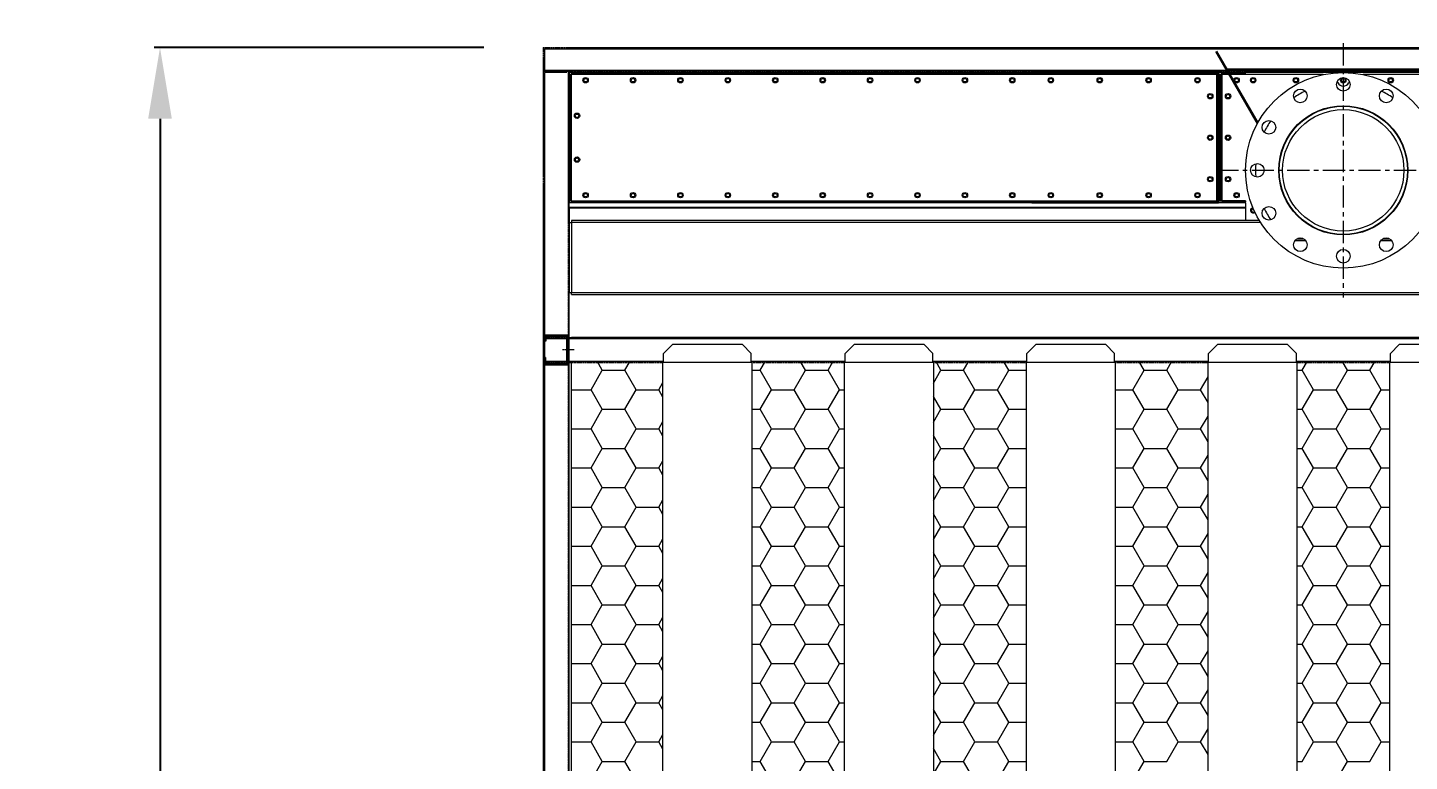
# Model space of a CAD drawing. Header units: millimetres. Extents: x -17070 to 48118, y -291348 to 33238.
# Drawn here: x 21985 to 24317, y 21820 to 23058 of the extents above; entities that cross this region are included whole.
import ezdxf

# ---------------------------------------------------------------- set-up
doc = ezdxf.new("R2010")
doc.units = ezdxf.units.MM
for name, pattern in [('CENTER', [2, 1.25, -0.25, 0.25, -0.25]), ('HIDDEN', [0.375, 0.25, -0.125]), ('HIDDENX2', [0.75, 0.5, -0.25])]:
    doc.linetypes.add(name, pattern=pattern)
doc.layers.add('center', color=1, linetype='CENTER')
doc.layers.add('HIDD', color=2, linetype='HIDDENX2')
doc.styles.get("Standard").update_dxf_attribs({"font": 'arial.ttf'})
doc.dimstyles.new('1.40', dxfattribs={"dimscale": 20, "dimtxt": 1.5, "dimasz": 1, "dimexe": 0.5, "dimexo": 0.5, "dimgap": 0.5, "dimtad": 1, "dimdec": 0, "dimzin": 0, "dimdsep": 46, "dimtxsty": 'Standard', "dimcen": 0, "dimclrd": 2, "dimclre": 2, "dimclrt": 3, "dimadec": 0, "dimazin": 0, "dimtfac": 1, "dimtdec": 0, "dimtmove": 0, "dimatfit": 0, "dimfxl": 1, "dimtolj": 1, "dimtzin": 0, "dimlwd": -1, "dimlwe": -1, "dimarcsym": 0})

# ---------------------------------------------------------------- blocks, each defined once
blk = doc.blocks.new('*D763')
at = {"color": 2, "transparency": 16777216}
for p, q in [((22855.1, 23124.4), (22855.1, 24152.6)), ((25435.1, 24142.6), (22975.1, 24142.6)), ((25555.1, 23124.4), (25555.1, 24152.6))]:
    blk.add_line(p, q, dxfattribs=at)
for points in [[(22975.1, 24162.6), (22975.1, 24122.6), (22855.1, 24142.6)], [(25435.1, 24162.6), (25435.1, 24122.6), (25555.1, 24142.6)]]:
    blk.add_solid(points, dxfattribs=at)
at = {"layer": 'Defpoints', "color": 0, "transparency": 16777216}
for p in [(22855.1, 24142.6), (22855.1, 23024.4), (25555.1, 23024.4)]:
    blk.add_point(p, dxfattribs=at)
at = {"color": 3, "lineweight": 5, "transparency": 16777216, "insert": (24205.1, 24274.1), "char_height": 140, "attachment_point": 5}
blk.add_mtext('\\A1;2700', dxfattribs=at)
blk = doc.blocks.new('*D764')
at = {"color": 2, "transparency": 16777216}
for p, q in [((22755.1, 23024.4), (22198.4, 23024.4)), ((22208.4, 22904.4), (22208.4, 20144.4)), ((22755.1, 20024.4), (22198.4, 20024.4))]:
    blk.add_line(p, q, dxfattribs=at)
for points in [[(22188.4, 22904.4), (22228.4, 22904.4), (22208.4, 23024.4)], [(22188.4, 20144.4), (22228.4, 20144.4), (22208.4, 20024.4)]]:
    blk.add_solid(points, dxfattribs=at)
at = {"layer": 'Defpoints', "color": 0, "transparency": 16777216}
for p in [(22855.1, 23024.4), (22208.4, 20024.4), (22855.1, 20024.4)]:
    blk.add_point(p, dxfattribs=at)
at = {"color": 3, "lineweight": 5, "transparency": 16777216, "insert": (22076.9, 21524.4), "char_height": 140, "attachment_point": 5, "rotation": 90}
blk.add_mtext('\\A1;3000', dxfattribs=at)
blk = doc.blocks.new('*D771')
at = {"color": 2, "transparency": 16777216}
for p, q in [((22855.1, 23124.4), (22855.1, 23510.5)), ((24205.1, 23131.9), (24205.1, 23510.5)), ((24085.1, 23500.5), (22975.1, 23500.5))]:
    blk.add_line(p, q, dxfattribs=at)
for points in [[(22975.1, 23520.5), (22975.1, 23480.5), (22855.1, 23500.5)], [(24085.1, 23520.5), (24085.1, 23480.5), (24205.1, 23500.5)]]:
    blk.add_solid(points, dxfattribs=at)
at = {"layer": 'Defpoints', "color": 0, "transparency": 16777216}
for p in [(22855.1, 23500.5), (22855.1, 23024.4), (24205.1, 23031.9)]:
    blk.add_point(p, dxfattribs=at)
at = {"color": 3, "lineweight": 5, "transparency": 16777216, "insert": (23530.1, 23632), "char_height": 140, "attachment_point": 5}
blk.add_mtext('\\A1;1350', dxfattribs=at)
blk = doc.blocks.new('*D772')
at = {"color": 2, "transparency": 16777216}
for p, q in [((24205.1, 23131.9), (24205.1, 23510.5)), ((25555.1, 23124.4), (25555.1, 23510.5)), ((24325.1, 23500.5), (25435.1, 23500.5))]:
    blk.add_line(p, q, dxfattribs=at)
for points in [[(24325.1, 23520.5), (24325.1, 23480.5), (24205.1, 23500.5)], [(25435.1, 23520.5), (25435.1, 23480.5), (25555.1, 23500.5)]]:
    blk.add_solid(points, dxfattribs=at)
at = {"layer": 'Defpoints', "color": 0, "transparency": 16777216}
for p in [(25555.1, 23500.5), (24205.1, 23031.9), (25555.1, 23024.4)]:
    blk.add_point(p, dxfattribs=at)
at = {"color": 3, "lineweight": 5, "transparency": 16777216, "insert": (24880.1, 23632), "char_height": 140, "attachment_point": 5}
blk.add_mtext('\\A1;1350', dxfattribs=at)
blk = doc.blocks.new('435')
for p, q in [((-131382, 21088.8), (-131342, 21088.8)), ((-131382, 21088.8), (-131382, 21078.8)), ((-131380, 21078.8), (-131382, 21078.8)), ((-131380, 21086.8), (-131344, 21086.8)), ((-131380, 21086.8), (-131380, 21078.8)), ((-131344, 21086.8), (-131344, 21040.8)), ((-131342, 21088.8), (-131342, 21038.8)), ((-131342, 21088.8), (-131342, 21038.8)), ((-131382, 21038.8), (-131382, 21050.8)), ((-131382, 21050.8), (-131380, 21050.8)), ((-131342, 21038.8), (-131382, 21038.8)), ((-131380, 21040.8), (-131380, 21050.8)), ((-131344, 21040.8), (-131380, 21040.8))]:
    blk.add_line(p, q)
blk = doc.blocks.new('2')
at = {"color": 7, "lineweight": 20}
for p, q in [((22902.7, 23024.4), (25507.5, 23024.4)), ((24008.7, 22984.4), (22902.6, 22984.4)), ((22855.1, 22787.8), (22855.1, 20520.9)), ((22899.1, 22755.3), (24040.1, 22755.3)), ((22899.1, 22754), (24040.1, 22754)), ((24063.4, 22732.8), (22902.6, 22732.8)), ((24065.6, 22729.3), (22902.6, 22729.3)), ((22902.6, 22611.3), (25507.6, 22611.3)), ((22902.6, 22607.8), (25507.6, 22607.8)), ((25507.6, 22535.4), (22902.6, 22535.4)), ((22899.1, 20575.4), (22899.1, 22505.4)), ((22902.6, 22495.4), (23058.1, 22495.4)), ((23206.1, 22495.4), (23364.7, 22495.4)), ((23512.7, 22495.4), (23671.3, 22495.4)), ((23819.3, 22495.4), (23977.9, 22495.4)), ((24125.9, 22495.4), (24284.5, 22495.4))]:
    blk.add_line(p, q, dxfattribs=at)
at = {"color": 7, "lineweight": 20, "ltscale": 0.095125}
blk.add_line((23989.5, 23017.6), (24059.8, 22895.7), dxfattribs=at)
at = {"color": 7, "lineweight": 20, "ltscale": 0.094266}
blk.add_line((23991.2, 23018.6), (24061, 22897.8), dxfattribs=at)
at = {"color": 7, "lineweight": 20, "ltscale": 0.108889}
blk.add_line((22855.1, 23002.4), (22855.1, 22806.4), dxfattribs=at)
at = {"color": 7, "lineweight": 20, "ltscale": 0.129444}
blk.add_line((22897.1, 22984.2), (22897.1, 22787.9), dxfattribs=at)
at = {"color": 7, "lineweight": 20, "ltscale": 0.001111}
for p, q in [((22897.1, 22980.4), (22899.1, 22980.4)), ((22897.1, 22978.4), (22899.1, 22978.4)), ((22897.1, 22976.9), (22899.1, 22976.9)), ((22901.1, 22978.9), (22899.1, 22978.9)), ((22902.6, 22982.4), (22902.6, 22980.4)), ((23994.6, 22982.4), (23992.6, 22982.4)), ((23998.6, 22978.9), (23996.6, 22978.9)), ((24000.1, 22980.4), (24000.1, 22982.4)), ((24040.1, 22980.4), (24040.1, 22982.4)), ((23994.6, 22957.4), (23996.6, 22957.4)), ((23996.6, 22955.4), (23994.6, 22955.4)), ((22899.1, 22930.4), (22897.1, 22930.4)), ((23994.6, 22789.4), (23996.6, 22789.4)), ((23996.6, 22787.4), (23994.6, 22787.4)), ((22899.1, 22765.9), (22901.1, 22765.9)), ((22902.6, 22764.4), (22902.6, 22762.4)), ((23992.6, 22762.4), (23994.6, 22762.4)), ((23996.6, 22765.9), (23994.6, 22765.9)), ((23996.6, 22765.9), (23998.6, 22765.9)), ((24000.1, 22764.4), (24000.1, 22762.4)), ((24040.1, 22762.4), (24040.1, 22764.4))]:
    blk.add_line(p, q, dxfattribs=at)
at = {"color": 7, "lineweight": 20, "ltscale": 0.000112069}
blk.add_line((22899.3, 22984.4), (22899.1, 22984.4), dxfattribs=at)
at = {"color": 7, "lineweight": 20, "ltscale": 0.000391564}
blk.add_line((22899.1, 22982.4), (22899.1, 22983.1), dxfattribs=at)
at = {"color": 7, "lineweight": 20, "ltscale": 0.001944}
for p, q in [((22902.6, 22982.4), (22899.1, 22982.4)), ((22899.1, 22982.4), (22899.1, 22978.9)), ((22902.6, 22978.9), (22899.1, 22978.9)), ((22899.1, 22765.9), (22899.1, 22762.4)), ((22902.6, 22762.4), (22899.1, 22762.4)), ((22899.1, 22729.3), (22902.6, 22729.3)), ((22902.6, 22732.8), (22902.6, 22729.3)), ((22899.1, 22611.3), (22902.6, 22611.3)), ((22902.6, 22607.8), (22902.6, 22611.3))]:
    blk.add_line(p, q, dxfattribs=at)
at = {"color": 7, "lineweight": 20, "ltscale": 0.118333}
for p, q in [((22899.1, 22765.9), (22899.1, 22978.9)), ((22901.1, 22765.9), (22901.1, 22978.9)), ((22902.6, 22765.9), (22902.6, 22978.9)), ((23996.6, 22765.9), (23996.6, 22978.9)), ((23998.6, 22765.9), (23998.6, 22978.9)), ((24000.1, 22978.9), (24000.1, 22765.9))]:
    blk.add_line(p, q, dxfattribs=at)
at = {"color": 7, "lineweight": 20, "ltscale": 0.000775013}
blk.add_line((22899.3, 22982.4), (22900.7, 22982.7), dxfattribs=at)
at = {"color": 7, "lineweight": 20, "ltscale": 4.27286e-05}
blk.add_line((22900.7, 22982.7), (22900.7, 22982.8), dxfattribs=at)
at = {"color": 7, "lineweight": 20, "ltscale": 0.000546891}
blk.add_line((22902.1, 22984.4), (22901.1, 22984.4), dxfattribs=at)
at = {"color": 7, "lineweight": 20, "ltscale": 0.000833333}
for p, q in [((22902.6, 22978.9), (22901.1, 22978.9)), ((22902.6, 22978.9), (22902.6, 22980.4)), ((23991.1, 22982.4), (23992.6, 22982.4)), ((24000.1, 22978.9), (23998.6, 22978.9)), ((24000.1, 22978.9), (24000.1, 22980.4)), ((24040.1, 22978.9), (24040.1, 22980.4)), ((22902.6, 22765.9), (22901.1, 22765.9)), ((22902.6, 22765.9), (22902.6, 22764.4)), ((23991.1, 22762.4), (23992.6, 22762.4)), ((24000.1, 22765.9), (23998.6, 22765.9)), ((24000.1, 22765.9), (24000.1, 22764.4)), ((24040.1, 22765.9), (24040.1, 22764.4))]:
    blk.add_line(p, q, dxfattribs=at)
at = {"color": 7, "lineweight": 20, "ltscale": 0.001124}
blk.add_line((22902.2, 22982.4), (22902.2, 22984.4), dxfattribs=at)
at = {"color": 7, "lineweight": 20, "ltscale": 0.426667}
for p, q in [((22902.6, 22982.4), (23991.1, 22982.4)), ((22902.6, 22980.4), (23991.1, 22980.4)), ((23991.1, 22978.9), (22902.6, 22978.9)), ((22902.6, 22765.9), (23991.1, 22765.9)), ((23991.1, 22764.4), (22902.6, 22764.4)), ((23991.1, 22762.4), (22902.6, 22762.4))]:
    blk.add_line(p, q, dxfattribs=at)
at = {"color": 7, "lineweight": 20, "ltscale": 0.173056}
for p, q in [((23991.1, 22982.4), (23679.6, 22982.4)), ((23679.6, 22762.4), (23991.1, 22762.4))]:
    blk.add_line(p, q, dxfattribs=at)
at = {"color": 7, "lineweight": 20, "ltscale": 0.122222}
for p, q in [((23991.1, 22982.4), (23991.1, 22762.4)), ((23992.6, 22982.4), (23992.6, 22762.4)), ((23994.6, 22982.4), (23994.6, 22762.4))]:
    blk.add_line(p, q, dxfattribs=at)
at = {"color": 7, "lineweight": 20, "ltscale": 0.003056}
for p, q in [((24000.1, 22982.4), (23994.6, 22982.4)), ((24000.1, 22978.9), (23994.6, 22978.9)), ((24000.1, 22762.4), (23994.6, 22762.4))]:
    blk.add_line(p, q, dxfattribs=at)
at = {"color": 7, "lineweight": 20, "ltscale": 0.005411}
blk.add_line((24000.1, 22982.4), (24009.8, 22982.4), dxfattribs=at)
at = {"color": 7, "lineweight": 20, "ltscale": 0.006052}
blk.add_line((24000.1, 22980.4), (24011, 22980.4), dxfattribs=at)
at = {"color": 7, "lineweight": 20, "ltscale": 0.006533}
blk.add_line((24011.8, 22978.9), (24000.1, 22978.9), dxfattribs=at)
at = {"color": 7, "lineweight": 20, "ltscale": 0.217982}
blk.add_line((24401.3, 22988), (24008.9, 22988), dxfattribs=at)
at = {"color": 7, "lineweight": 20, "ltscale": 0.215672}
blk.add_line((24399.2, 22984.4), (24011, 22984.4), dxfattribs=at)
at = {"color": 7, "lineweight": 20, "ltscale": 0.015528}
blk.add_line((24012.1, 22982.4), (24040.1, 22982.4), dxfattribs=at)
at = {"color": 7, "lineweight": 20, "ltscale": 0.014887}
blk.add_line((24013.3, 22980.4), (24040.1, 22980.4), dxfattribs=at)
at = {"color": 7, "lineweight": 20, "ltscale": 0.014406}
blk.add_line((24040.1, 22978.9), (24014.1, 22978.9), dxfattribs=at)
at = {"color": 7, "lineweight": 20, "ltscale": 0.183333}
for p, q in [((24370.1, 22982.4), (24040.1, 22982.4)), ((24171.3, 22978.9), (24040.1, 22978.9)), ((24171.3, 22978.9), (24040.1, 22978.9)), ((24370.1, 22978.9), (24238.9, 22978.9))]:
    blk.add_line(p, q, dxfattribs=at)
at = {"color": 7, "lineweight": 20, "ltscale": 0.032589}
blk.add_line((22897.1, 22787.9), (22897.1, 22729.2), dxfattribs=at)
at = {"color": 7, "lineweight": 20, "ltscale": 0.003966}
blk.add_line((22899.1, 22755.3), (22899.1, 22762.4), dxfattribs=at)
at = {"color": 7, "lineweight": 20, "ltscale": 0.022222}
for p, q in [((24040.1, 22765.9), (24000.1, 22765.9)), ((24040.1, 22764.4), (24000.1, 22764.4)), ((24040.1, 22762.4), (24000.1, 22762.4))]:
    blk.add_line(p, q, dxfattribs=at)
at = {"color": 7, "lineweight": 20, "ltscale": 0.000833334}
blk.add_line((24040.1, 22765.9), (24040.1, 22764.4), dxfattribs=at)
at = {"color": 7, "lineweight": 20, "ltscale": 0.016445}
blk.add_line((24040.1, 22762.4), (24040.1, 22732.8), dxfattribs=at)
at = {"color": 7, "lineweight": 20, "ltscale": 0.000719648}
blk.add_line((22899.1, 22754), (22899.1, 22755.3), dxfattribs=at)
at = {"color": 7, "lineweight": 20, "ltscale": 0.013703}
blk.add_line((22899.1, 22754), (22899.1, 22729.3), dxfattribs=at)
at = {"color": 7, "lineweight": 20, "ltscale": 0.005556}
blk.add_line((24030.1, 22733.2), (24040.1, 22733.2), dxfattribs=at)
at = {"color": 7, "lineweight": 20, "ltscale": 0.000204773}
blk.add_line((24030.1, 22733.2), (24030.1, 22732.8), dxfattribs=at)
at = {"color": 7, "lineweight": 20, "ltscale": 0.065556}
for p, q in [((22899.1, 22729.3), (22899.1, 22611.3)), ((22902.6, 22729.3), (22902.6, 22611.3))]:
    blk.add_line(p, q, dxfattribs=at)
at = {"color": 7, "lineweight": 20, "ltscale": 0.010632}
for p, q in [((24142.1, 22698.2), (24123, 22698.2)), ((24287.1, 22698.2), (24268, 22698.2))]:
    blk.add_line(p, q, dxfattribs=at)
at = {"color": 7, "lineweight": 20, "ltscale": 0.007079}
for p, q in [((24138.9, 22701.4), (24126.2, 22701.4)), ((24283.9, 22701.4), (24271.2, 22701.4))]:
    blk.add_line(p, q, dxfattribs=at)
at = {"color": 7, "lineweight": 20, "ltscale": 0.004824}
for p, q in [((24136.9, 22702.5), (24128.2, 22702.5)), ((24281.9, 22702.5), (24273.2, 22702.5))]:
    blk.add_line(p, q, dxfattribs=at)
at = {"color": 7, "lineweight": 20, "ltscale": 0.044107}
blk.add_line((22899.1, 22531.9), (22899.1, 22611.3), dxfattribs=at)
at = {"color": 7, "lineweight": 20, "ltscale": 0.014722}
blk.add_line((22899.1, 22505.4), (22899.1, 22531.9), dxfattribs=at)
at = {"lineweight": 20}
for p, q in [((23058.1, 22508.4), (23073.1, 22523.4)), ((23191.1, 22523.4), (23073.1, 22523.4)), ((23206.1, 22508.4), (23191.1, 22523.4)), ((23364.7, 22508.4), (23379.7, 22523.4)), ((23497.7, 22523.4), (23379.7, 22523.4)), ((23512.7, 22508.4), (23497.7, 22523.4)), ((23671.3, 22508.4), (23686.3, 22523.4)), ((23804.3, 22523.4), (23686.3, 22523.4)), ((23819.3, 22508.4), (23804.3, 22523.4)), ((23977.9, 22508.4), (23992.9, 22523.4)), ((24110.9, 22523.4), (23992.9, 22523.4)), ((24125.9, 22508.4), (24110.9, 22523.4)), ((24284.5, 22508.4), (24299.5, 22523.4)), ((24417.5, 22523.4), (24299.5, 22523.4)), ((23058.1, 22493.4), (23058.1, 22508.4)), ((23206.1, 22493.4), (23206.1, 22508.4)), ((23364.7, 22493.4), (23364.7, 22508.4)), ((23512.7, 22493.4), (23512.7, 22508.4)), ((23671.3, 22493.4), (23671.3, 22508.4)), ((23819.3, 22493.4), (23819.3, 22508.4)), ((23977.9, 22493.4), (23977.9, 22508.4)), ((24125.9, 22493.4), (24125.9, 22508.4)), ((24284.5, 22493.4), (24284.5, 22508.4))]:
    blk.add_line(p, q, dxfattribs=at)
at = {"color": 7, "lineweight": 20, "ltscale": 9.68397e-05}
blk.add_line((22902.6, 22495.4), (22902.6, 22495.6), dxfattribs=at)
at = {"color": 7, "linetype": 'Continuous', "lineweight": 20}
for p, q in [((22935.7, 22447.2), (22954.7, 22480.2)), ((22954.7, 22480.2), (22945.9, 22495.4)), ((22954.7, 22480.2), (22992.8, 22480.2)), ((22992.8, 22480.2), (23001.6, 22495.4)), ((23011.9, 22447.2), (22992.8, 22480.2)), ((23207.1, 22480.2), (23221.4, 22480.2)), ((23221.4, 22480.2), (23230.2, 22495.4)), ((23240.5, 22447.2), (23221.4, 22480.2)), ((23278.6, 22447.2), (23297.6, 22480.2)), ((23297.6, 22480.2), (23288.8, 22495.4)), ((23297.6, 22480.2), (23335.7, 22480.2)), ((23335.7, 22480.2), (23344.5, 22495.4)), ((23354.8, 22447.2), (23335.7, 22480.2)), ((23513.7, 22458.4), (23526.2, 22480.2)), ((23526.2, 22480.2), (23517.4, 22495.4)), ((23526.2, 22480.2), (23564.3, 22480.2)), ((23564.3, 22480.2), (23573.1, 22495.4)), ((23583.4, 22447.2), (23564.3, 22480.2)), ((23621.5, 22447.2), (23640.5, 22480.2)), ((23640.5, 22480.2), (23631.7, 22495.4)), ((23640.5, 22480.2), (23670.3, 22480.2)), ((23850.1, 22447.2), (23869.1, 22480.2)), ((23869.1, 22480.2), (23860.3, 22495.4)), ((23869.1, 22480.2), (23907.2, 22480.2)), ((23907.2, 22480.2), (23916, 22495.4)), ((23926.3, 22447.2), (23907.2, 22480.2)), ((23976.9, 22491.5), (23974.6, 22495.4)), ((24126.9, 22480.2), (24135.8, 22480.2)), ((24135.8, 22480.2), (24144.6, 22495.4)), ((24154.9, 22447.2), (24135.8, 22480.2)), ((24193, 22447.2), (24212, 22480.2)), ((24212, 22480.2), (24203.2, 22495.4)), ((24212, 22480.2), (24250.1, 22480.2)), ((24250.1, 22480.2), (24258.9, 22495.4)), ((24269.2, 22447.2), (24250.1, 22480.2)), ((23050, 22447.2), (23057.1, 22459.4)), ((23964.4, 22447.2), (23976.9, 22468.8)), ((22902.6, 22447.2), (22935.7, 22447.2)), ((22954.7, 22414.2), (22935.7, 22447.2)), ((22992.8, 22414.2), (23011.9, 22447.2)), ((23011.9, 22447.2), (23050, 22447.2)), ((23057.1, 22434.9), (23050, 22447.2)), ((23221.4, 22414.2), (23240.5, 22447.2)), ((23240.5, 22447.2), (23278.6, 22447.2)), ((23297.6, 22414.2), (23278.6, 22447.2)), ((23335.7, 22414.2), (23354.8, 22447.2)), ((23354.8, 22447.2), (23363.7, 22447.2)), ((23526.2, 22414.2), (23513.7, 22435.9)), ((23564.3, 22414.2), (23583.4, 22447.2)), ((23583.4, 22447.2), (23621.5, 22447.2)), ((23640.5, 22414.2), (23621.5, 22447.2)), ((23820.3, 22447.2), (23850.1, 22447.2)), ((23869.1, 22414.2), (23850.1, 22447.2)), ((23907.2, 22414.2), (23926.3, 22447.2)), ((23926.3, 22447.2), (23964.4, 22447.2)), ((23976.9, 22425.5), (23964.4, 22447.2)), ((24135.8, 22414.2), (24154.9, 22447.2)), ((24154.9, 22447.2), (24193, 22447.2)), ((24212, 22414.2), (24193, 22447.2)), ((24250.1, 22414.2), (24269.2, 22447.2)), ((24269.2, 22447.2), (24283.5, 22447.2)), ((22935.7, 22381.2), (22954.7, 22414.2)), ((22954.7, 22414.2), (22992.8, 22414.2)), ((23011.9, 22381.2), (22992.8, 22414.2)), ((23207.1, 22414.2), (23221.4, 22414.2)), ((23240.5, 22381.2), (23221.4, 22414.2)), ((23278.6, 22381.2), (23297.6, 22414.2)), ((23297.6, 22414.2), (23335.7, 22414.2)), ((23354.8, 22381.2), (23335.7, 22414.2)), ((23513.7, 22392.4), (23526.2, 22414.2)), ((23526.2, 22414.2), (23564.3, 22414.2)), ((23583.4, 22381.2), (23564.3, 22414.2)), ((23621.5, 22381.2), (23640.5, 22414.2)), ((23640.5, 22414.2), (23670.3, 22414.2)), ((23850.1, 22381.2), (23869.1, 22414.2)), ((23869.1, 22414.2), (23907.2, 22414.2)), ((23926.3, 22381.2), (23907.2, 22414.2)), ((24126.9, 22414.2), (24135.8, 22414.2)), ((24154.9, 22381.2), (24135.8, 22414.2)), ((24193, 22381.2), (24212, 22414.2)), ((24212, 22414.2), (24250.1, 22414.2)), ((24269.2, 22381.2), (24250.1, 22414.2)), ((23050, 22381.2), (23057.1, 22393.5)), ((23964.4, 22381.2), (23976.9, 22402.8)), ((22902.6, 22381.2), (22935.7, 22381.2)), ((22954.7, 22348.2), (22935.7, 22381.2)), ((22992.8, 22348.2), (23011.9, 22381.2)), ((23011.9, 22381.2), (23050, 22381.2)), ((23057.1, 22368.9), (23050, 22381.2)), ((23221.4, 22348.2), (23240.5, 22381.2)), ((23240.5, 22381.2), (23278.6, 22381.2)), ((23297.6, 22348.2), (23278.6, 22381.2)), ((23335.7, 22348.2), (23354.8, 22381.2)), ((23354.8, 22381.2), (23363.7, 22381.2)), ((23526.2, 22348.2), (23513.7, 22370)), ((23564.3, 22348.2), (23583.4, 22381.2)), ((23583.4, 22381.2), (23621.5, 22381.2)), ((23640.5, 22348.2), (23621.5, 22381.2)), ((23820.3, 22381.2), (23850.1, 22381.2)), ((23869.1, 22348.2), (23850.1, 22381.2)), ((23907.2, 22348.2), (23926.3, 22381.2)), ((23926.3, 22381.2), (23964.4, 22381.2)), ((23976.9, 22359.6), (23964.4, 22381.2)), ((24135.8, 22348.2), (24154.9, 22381.2)), ((24154.9, 22381.2), (24193, 22381.2)), ((24212, 22348.2), (24193, 22381.2)), ((24250.1, 22348.2), (24269.2, 22381.2)), ((24269.2, 22381.2), (24283.5, 22381.2)), ((22935.7, 22315.2), (22954.7, 22348.2)), ((22954.7, 22348.2), (22992.8, 22348.2)), ((23011.9, 22315.2), (22992.8, 22348.2)), ((23207.1, 22348.2), (23221.4, 22348.2)), ((23240.5, 22315.2), (23221.4, 22348.2)), ((23278.6, 22315.2), (23297.6, 22348.2)), ((23297.6, 22348.2), (23335.7, 22348.2)), ((23354.8, 22315.2), (23335.7, 22348.2)), ((23513.7, 22326.4), (23526.2, 22348.2)), ((23526.2, 22348.2), (23564.3, 22348.2)), ((23583.4, 22315.2), (23564.3, 22348.2)), ((23621.5, 22315.2), (23640.5, 22348.2)), ((23640.5, 22348.2), (23670.3, 22348.2)), ((23850.1, 22315.2), (23869.1, 22348.2)), ((23869.1, 22348.2), (23907.2, 22348.2)), ((23926.3, 22315.2), (23907.2, 22348.2)), ((23964.4, 22315.2), (23976.9, 22336.8)), ((24126.9, 22348.2), (24135.8, 22348.2)), ((24154.9, 22315.2), (24135.8, 22348.2)), ((24193, 22315.2), (24212, 22348.2)), ((24212, 22348.2), (24250.1, 22348.2)), ((24269.2, 22315.2), (24250.1, 22348.2)), ((22902.6, 22315.2), (22935.7, 22315.2)), ((22954.7, 22282.2), (22935.7, 22315.2)), ((22992.8, 22282.2), (23011.9, 22315.2)), ((23011.9, 22315.2), (23050, 22315.2)), ((23050, 22315.2), (23057.1, 22327.5)), ((23057.1, 22302.9), (23050, 22315.2)), ((23221.4, 22282.2), (23240.5, 22315.2)), ((23240.5, 22315.2), (23278.6, 22315.2)), ((23297.6, 22282.2), (23278.6, 22315.2)), ((23335.7, 22282.2), (23354.8, 22315.2)), ((23354.8, 22315.2), (23363.7, 22315.2)), ((23564.3, 22282.2), (23583.4, 22315.2)), ((23583.4, 22315.2), (23621.5, 22315.2)), ((23640.5, 22282.2), (23621.5, 22315.2)), ((23820.3, 22315.2), (23850.1, 22315.2)), ((23869.1, 22282.2), (23850.1, 22315.2)), ((23907.2, 22282.2), (23926.3, 22315.2)), ((23926.3, 22315.2), (23964.4, 22315.2)), ((23976.9, 22293.6), (23964.4, 22315.2)), ((24135.8, 22282.2), (24154.9, 22315.2)), ((24154.9, 22315.2), (24193, 22315.2)), ((24212, 22282.2), (24193, 22315.2)), ((24250.1, 22282.2), (24269.2, 22315.2)), ((24269.2, 22315.2), (24283.5, 22315.2)), ((23526.2, 22282.2), (23513.7, 22304)), ((22935.7, 22249.2), (22954.7, 22282.2)), ((22954.7, 22282.2), (22992.8, 22282.2)), ((23011.9, 22249.2), (22992.8, 22282.2)), ((23207.1, 22282.2), (23221.4, 22282.2)), ((23240.5, 22249.2), (23221.4, 22282.2)), ((23278.6, 22249.2), (23297.6, 22282.2)), ((23297.6, 22282.2), (23335.7, 22282.2)), ((23354.8, 22249.2), (23335.7, 22282.2)), ((23513.7, 22260.4), (23526.2, 22282.2)), ((23526.2, 22282.2), (23564.3, 22282.2)), ((23583.4, 22249.2), (23564.3, 22282.2)), ((23621.5, 22249.2), (23640.5, 22282.2)), ((23640.5, 22282.2), (23670.3, 22282.2)), ((23850.1, 22249.2), (23869.1, 22282.2)), ((23869.1, 22282.2), (23907.2, 22282.2)), ((23926.3, 22249.2), (23907.2, 22282.2)), ((23964.4, 22249.2), (23976.9, 22270.8)), ((24126.9, 22282.2), (24135.8, 22282.2)), ((24154.9, 22249.2), (24135.8, 22282.2)), ((24193, 22249.2), (24212, 22282.2)), ((24212, 22282.2), (24250.1, 22282.2)), ((24269.2, 22249.2), (24250.1, 22282.2)), ((22902.6, 22249.2), (22935.7, 22249.2)), ((22954.7, 22216.2), (22935.7, 22249.2)), ((22992.8, 22216.2), (23011.9, 22249.2)), ((23011.9, 22249.2), (23050, 22249.2)), ((23050, 22249.2), (23057.1, 22261.5)), ((23057.1, 22236.9), (23050, 22249.2)), ((23221.4, 22216.2), (23240.5, 22249.2)), ((23240.5, 22249.2), (23278.6, 22249.2)), ((23297.6, 22216.2), (23278.6, 22249.2)), ((23335.7, 22216.2), (23354.8, 22249.2)), ((23354.8, 22249.2), (23363.7, 22249.2)), ((23564.3, 22216.2), (23583.4, 22249.2)), ((23583.4, 22249.2), (23621.5, 22249.2)), ((23640.5, 22216.2), (23621.5, 22249.2)), ((23820.3, 22249.2), (23850.1, 22249.2)), ((23869.1, 22216.2), (23850.1, 22249.2)), ((23907.2, 22216.2), (23926.3, 22249.2)), ((23926.3, 22249.2), (23964.4, 22249.2)), ((23976.9, 22227.6), (23964.4, 22249.2)), ((24135.8, 22216.2), (24154.9, 22249.2)), ((24154.9, 22249.2), (24193, 22249.2)), ((24212, 22216.2), (24193, 22249.2)), ((24250.1, 22216.2), (24269.2, 22249.2)), ((24269.2, 22249.2), (24283.5, 22249.2)), ((23526.2, 22216.2), (23513.7, 22238)), ((22935.7, 22183.2), (22954.7, 22216.2)), ((22954.7, 22216.2), (22992.8, 22216.2)), ((23011.9, 22183.2), (22992.8, 22216.2)), ((23207.1, 22216.2), (23221.4, 22216.2)), ((23240.5, 22183.2), (23221.4, 22216.2)), ((23278.6, 22183.2), (23297.6, 22216.2)), ((23297.6, 22216.2), (23335.7, 22216.2)), ((23354.8, 22183.2), (23335.7, 22216.2)), ((23513.7, 22194.4), (23526.2, 22216.2)), ((23526.2, 22216.2), (23564.3, 22216.2)), ((23583.4, 22183.2), (23564.3, 22216.2)), ((23621.5, 22183.2), (23640.5, 22216.2)), ((23640.5, 22216.2), (23670.3, 22216.2)), ((23850.1, 22183.2), (23869.1, 22216.2)), ((23869.1, 22216.2), (23907.2, 22216.2)), ((23926.3, 22183.2), (23907.2, 22216.2)), ((23964.4, 22183.2), (23976.9, 22204.8)), ((24126.9, 22216.2), (24135.8, 22216.2)), ((24154.9, 22183.2), (24135.8, 22216.2)), ((24193, 22183.2), (24212, 22216.2)), ((24212, 22216.2), (24250.1, 22216.2)), ((24269.2, 22183.2), (24250.1, 22216.2)), ((22902.6, 22183.2), (22935.7, 22183.2)), ((22954.7, 22150.2), (22935.7, 22183.2)), ((22992.8, 22150.2), (23011.9, 22183.2)), ((23011.9, 22183.2), (23050, 22183.2)), ((23050, 22183.2), (23057.1, 22195.5)), ((23057.1, 22170.9), (23050, 22183.2)), ((23221.4, 22150.2), (23240.5, 22183.2)), ((23240.5, 22183.2), (23278.6, 22183.2)), ((23297.6, 22150.2), (23278.6, 22183.2)), ((23335.7, 22150.2), (23354.8, 22183.2)), ((23354.8, 22183.2), (23363.7, 22183.2)), ((23564.3, 22150.2), (23583.4, 22183.2)), ((23583.4, 22183.2), (23621.5, 22183.2)), ((23640.5, 22150.2), (23621.5, 22183.2)), ((23820.3, 22183.2), (23850.1, 22183.2)), ((23869.1, 22150.2), (23850.1, 22183.2)), ((23907.2, 22150.2), (23926.3, 22183.2)), ((23926.3, 22183.2), (23964.4, 22183.2)), ((23976.9, 22161.6), (23964.4, 22183.2)), ((24135.8, 22150.2), (24154.9, 22183.2)), ((24154.9, 22183.2), (24193, 22183.2)), ((24212, 22150.2), (24193, 22183.2)), ((24250.1, 22150.2), (24269.2, 22183.2)), ((24269.2, 22183.2), (24283.5, 22183.2)), ((22935.7, 22117.2), (22954.7, 22150.2)), ((22954.7, 22150.2), (22992.8, 22150.2)), ((23011.9, 22117.2), (22992.8, 22150.2)), ((23207.1, 22150.2), (23221.4, 22150.2)), ((23240.5, 22117.2), (23221.4, 22150.2)), ((23278.6, 22117.2), (23297.6, 22150.2)), ((23297.6, 22150.2), (23335.7, 22150.2)), ((23354.8, 22117.2), (23335.7, 22150.2)), ((23526.2, 22150.2), (23513.7, 22172)), ((23513.7, 22128.4), (23526.2, 22150.2)), ((23526.2, 22150.2), (23564.3, 22150.2)), ((23583.4, 22117.2), (23564.3, 22150.2)), ((23621.5, 22117.2), (23640.5, 22150.2)), ((23640.5, 22150.2), (23670.3, 22150.2)), ((23850.1, 22117.2), (23869.1, 22150.2)), ((23869.1, 22150.2), (23907.2, 22150.2)), ((23926.3, 22117.2), (23907.2, 22150.2)), ((24126.9, 22150.2), (24135.8, 22150.2)), ((24154.9, 22117.2), (24135.8, 22150.2)), ((24193, 22117.2), (24212, 22150.2)), ((24212, 22150.2), (24250.1, 22150.2)), ((24269.2, 22117.2), (24250.1, 22150.2)), ((23050, 22117.2), (23057.1, 22129.5)), ((23964.4, 22117.2), (23976.9, 22138.8)), ((22902.6, 22117.2), (22935.7, 22117.2)), ((22954.7, 22084.2), (22935.7, 22117.2)), ((22992.8, 22084.2), (23011.9, 22117.2)), ((23011.9, 22117.2), (23050, 22117.2)), ((23057.1, 22104.9), (23050, 22117.2)), ((23221.4, 22084.2), (23240.5, 22117.2)), ((23240.5, 22117.2), (23278.6, 22117.2)), ((23297.6, 22084.2), (23278.6, 22117.2)), ((23335.7, 22084.2), (23354.8, 22117.2)), ((23354.8, 22117.2), (23363.7, 22117.2)), ((23526.2, 22084.2), (23513.7, 22106)), ((23564.3, 22084.2), (23583.4, 22117.2)), ((23583.4, 22117.2), (23621.5, 22117.2)), ((23640.5, 22084.2), (23621.5, 22117.2)), ((23820.3, 22117.2), (23850.1, 22117.2)), ((23869.1, 22084.2), (23850.1, 22117.2)), ((23907.2, 22084.2), (23926.3, 22117.2)), ((23926.3, 22117.2), (23964.4, 22117.2)), ((23976.9, 22095.6), (23964.4, 22117.2)), ((24135.8, 22084.2), (24154.9, 22117.2)), ((24154.9, 22117.2), (24193, 22117.2)), ((24212, 22084.2), (24193, 22117.2)), ((24250.1, 22084.2), (24269.2, 22117.2)), ((24269.2, 22117.2), (24283.5, 22117.2)), ((22935.7, 22051.2), (22954.7, 22084.2)), ((22954.7, 22084.2), (22992.8, 22084.2)), ((23011.9, 22051.2), (22992.8, 22084.2)), ((23207.1, 22084.2), (23221.4, 22084.2)), ((23240.5, 22051.2), (23221.4, 22084.2)), ((23278.6, 22051.2), (23297.6, 22084.2)), ((23297.6, 22084.2), (23335.7, 22084.2)), ((23354.8, 22051.2), (23335.7, 22084.2)), ((23513.7, 22062.5), (23526.2, 22084.2)), ((23526.2, 22084.2), (23564.3, 22084.2)), ((23583.4, 22051.2), (23564.3, 22084.2)), ((23621.5, 22051.2), (23640.5, 22084.2)), ((23640.5, 22084.2), (23670.3, 22084.2)), ((23850.1, 22051.2), (23869.1, 22084.2)), ((23869.1, 22084.2), (23907.2, 22084.2)), ((23926.3, 22051.2), (23907.2, 22084.2)), ((24126.9, 22084.2), (24135.8, 22084.2)), ((24154.9, 22051.2), (24135.8, 22084.2)), ((24193, 22051.2), (24212, 22084.2)), ((24212, 22084.2), (24250.1, 22084.2)), ((24269.2, 22051.2), (24250.1, 22084.2)), ((23050, 22051.2), (23057.1, 22063.5)), ((23964.4, 22051.2), (23976.9, 22072.9)), ((22902.6, 22051.2), (22935.7, 22051.2)), ((22954.7, 22018.2), (22935.7, 22051.2)), ((22992.8, 22018.2), (23011.9, 22051.2)), ((23011.9, 22051.2), (23050, 22051.2)), ((23057.1, 22039), (23050, 22051.2)), ((23221.4, 22018.2), (23240.5, 22051.2)), ((23240.5, 22051.2), (23278.6, 22051.2)), ((23297.6, 22018.2), (23278.6, 22051.2)), ((23335.7, 22018.2), (23354.8, 22051.2)), ((23354.8, 22051.2), (23363.7, 22051.2)), ((23526.2, 22018.2), (23513.7, 22040)), ((23564.3, 22018.2), (23583.4, 22051.2)), ((23583.4, 22051.2), (23621.5, 22051.2)), ((23640.5, 22018.2), (23621.5, 22051.2)), ((23820.3, 22051.2), (23850.1, 22051.2)), ((23869.1, 22018.2), (23850.1, 22051.2)), ((23907.2, 22018.2), (23926.3, 22051.2)), ((23926.3, 22051.2), (23964.4, 22051.2)), ((23976.9, 22029.6), (23964.4, 22051.2)), ((24135.8, 22018.2), (24154.9, 22051.2)), ((24154.9, 22051.2), (24193, 22051.2)), ((24212, 22018.2), (24193, 22051.2)), ((24250.1, 22018.2), (24269.2, 22051.2)), ((24269.2, 22051.2), (24283.5, 22051.2)), ((22935.7, 21985.2), (22954.7, 22018.2)), ((22954.7, 22018.2), (22992.8, 22018.2)), ((23011.9, 21985.2), (22992.8, 22018.2)), ((23207.1, 22018.2), (23221.4, 22018.2)), ((23240.5, 21985.2), (23221.4, 22018.2)), ((23278.6, 21985.2), (23297.6, 22018.2)), ((23297.6, 22018.2), (23335.7, 22018.2)), ((23354.8, 21985.2), (23335.7, 22018.2)), ((23513.7, 21996.5), (23526.2, 22018.2)), ((23526.2, 22018.2), (23564.3, 22018.2)), ((23583.4, 21985.2), (23564.3, 22018.2)), ((23621.5, 21985.2), (23640.5, 22018.2)), ((23640.5, 22018.2), (23670.3, 22018.2)), ((23850.1, 21985.2), (23869.1, 22018.2)), ((23869.1, 22018.2), (23907.2, 22018.2)), ((23926.3, 21985.2), (23907.2, 22018.2)), ((24126.9, 22018.2), (24135.8, 22018.2)), ((24154.9, 21985.2), (24135.8, 22018.2)), ((24193, 21985.2), (24212, 22018.2)), ((24212, 22018.2), (24250.1, 22018.2)), ((24269.2, 21985.2), (24250.1, 22018.2)), ((23050, 21985.2), (23057.1, 21997.5)), ((23964.4, 21985.2), (23976.9, 22006.9)), ((22902.6, 21985.2), (22935.7, 21985.2)), ((22954.7, 21952.2), (22935.7, 21985.2)), ((22992.8, 21952.2), (23011.9, 21985.2)), ((23011.9, 21985.2), (23050, 21985.2)), ((23057.1, 21973), (23050, 21985.2)), ((23221.4, 21952.2), (23240.5, 21985.2)), ((23240.5, 21985.2), (23278.6, 21985.2)), ((23297.6, 21952.2), (23278.6, 21985.2)), ((23335.7, 21952.2), (23354.8, 21985.2)), ((23354.8, 21985.2), (23363.7, 21985.2)), ((23526.2, 21952.2), (23513.7, 21974)), ((23564.3, 21952.2), (23583.4, 21985.2)), ((23583.4, 21985.2), (23621.5, 21985.2)), ((23640.5, 21952.2), (23621.5, 21985.2)), ((23820.3, 21985.2), (23850.1, 21985.2)), ((23869.1, 21952.2), (23850.1, 21985.2)), ((23907.2, 21952.2), (23926.3, 21985.2)), ((23926.3, 21985.2), (23964.4, 21985.2)), ((23976.9, 21963.6), (23964.4, 21985.2)), ((24135.8, 21952.2), (24154.9, 21985.2)), ((24154.9, 21985.2), (24193, 21985.2)), ((24212, 21952.2), (24193, 21985.2)), ((24250.1, 21952.2), (24269.2, 21985.2)), ((24269.2, 21985.2), (24283.5, 21985.2)), ((22935.7, 21919.2), (22954.7, 21952.2)), ((22954.7, 21952.2), (22992.8, 21952.2)), ((23011.9, 21919.2), (22992.8, 21952.2)), ((23207.1, 21952.2), (23221.4, 21952.2)), ((23240.5, 21919.2), (23221.4, 21952.2)), ((23278.6, 21919.2), (23297.6, 21952.2)), ((23297.6, 21952.2), (23335.7, 21952.2)), ((23354.8, 21919.2), (23335.7, 21952.2)), ((23513.7, 21930.5), (23526.2, 21952.2)), ((23526.2, 21952.2), (23564.3, 21952.2)), ((23583.4, 21919.2), (23564.3, 21952.2)), ((23621.5, 21919.2), (23640.5, 21952.2)), ((23640.5, 21952.2), (23670.3, 21952.2)), ((23850.1, 21919.2), (23869.1, 21952.2)), ((23869.1, 21952.2), (23907.2, 21952.2)), ((23926.3, 21919.2), (23907.2, 21952.2)), ((23964.4, 21919.2), (23976.9, 21940.9)), ((24126.9, 21952.2), (24135.8, 21952.2)), ((24154.9, 21919.2), (24135.8, 21952.2)), ((24193, 21919.2), (24212, 21952.2)), ((24212, 21952.2), (24250.1, 21952.2)), ((24269.2, 21919.2), (24250.1, 21952.2)), ((22902.6, 21919.2), (22935.7, 21919.2)), ((22954.7, 21886.2), (22935.7, 21919.2)), ((22992.8, 21886.2), (23011.9, 21919.2)), ((23011.9, 21919.2), (23050, 21919.2)), ((23050, 21919.2), (23057.1, 21931.5)), ((23057.1, 21907), (23050, 21919.2)), ((23221.4, 21886.2), (23240.5, 21919.2)), ((23240.5, 21919.2), (23278.6, 21919.2)), ((23297.6, 21886.2), (23278.6, 21919.2)), ((23335.7, 21886.2), (23354.8, 21919.2)), ((23354.8, 21919.2), (23363.7, 21919.2)), ((23564.3, 21886.2), (23583.4, 21919.2)), ((23583.4, 21919.2), (23621.5, 21919.2)), ((23640.5, 21886.2), (23621.5, 21919.2)), ((23820.3, 21919.2), (23850.1, 21919.2)), ((23869.1, 21886.2), (23850.1, 21919.2)), ((23907.2, 21886.2), (23926.3, 21919.2)), ((23926.3, 21919.2), (23964.4, 21919.2)), ((23976.9, 21897.6), (23964.4, 21919.2)), ((24135.8, 21886.2), (24154.9, 21919.2)), ((24154.9, 21919.2), (24193, 21919.2)), ((24212, 21886.2), (24193, 21919.2)), ((24250.1, 21886.2), (24269.2, 21919.2)), ((24269.2, 21919.2), (24283.5, 21919.2)), ((23526.2, 21886.2), (23513.7, 21908)), ((22935.7, 21853.3), (22954.7, 21886.2)), ((22954.7, 21886.2), (22992.8, 21886.2)), ((23011.9, 21853.3), (22992.8, 21886.2)), ((23207.1, 21886.2), (23221.4, 21886.2)), ((23240.5, 21853.3), (23221.4, 21886.2)), ((23278.6, 21853.3), (23297.6, 21886.2)), ((23297.6, 21886.2), (23335.7, 21886.2)), ((23354.8, 21853.3), (23335.7, 21886.2)), ((23513.7, 21864.5), (23526.2, 21886.2)), ((23526.2, 21886.2), (23564.3, 21886.2)), ((23583.4, 21853.3), (23564.3, 21886.2)), ((23621.5, 21853.3), (23640.5, 21886.2)), ((23640.5, 21886.2), (23670.3, 21886.2)), ((23850.1, 21853.3), (23869.1, 21886.2)), ((23869.1, 21886.2), (23907.2, 21886.2)), ((23926.3, 21853.3), (23907.2, 21886.2)), ((23964.4, 21853.3), (23976.9, 21874.9)), ((24126.9, 21886.2), (24135.8, 21886.2)), ((24154.9, 21853.3), (24135.8, 21886.2)), ((24193, 21853.3), (24212, 21886.2)), ((24212, 21886.2), (24250.1, 21886.2)), ((24269.2, 21853.3), (24250.1, 21886.2)), ((22902.6, 21853.3), (22935.7, 21853.3)), ((22954.7, 21820.3), (22935.7, 21853.3)), ((22992.8, 21820.3), (23011.9, 21853.3)), ((23011.9, 21853.3), (23050, 21853.3)), ((23050, 21853.3), (23057.1, 21865.5)), ((23057.1, 21841), (23050, 21853.3)), ((23221.4, 21820.3), (23240.5, 21853.3)), ((23240.5, 21853.3), (23278.6, 21853.3)), ((23297.6, 21820.3), (23278.6, 21853.3)), ((23335.7, 21820.3), (23354.8, 21853.3)), ((23354.8, 21853.3), (23363.7, 21853.3)), ((23564.3, 21820.3), (23583.4, 21853.3)), ((23583.4, 21853.3), (23621.5, 21853.3)), ((23640.5, 21820.3), (23621.5, 21853.3)), ((23820.3, 21853.3), (23850.1, 21853.3)), ((23869.1, 21820.3), (23850.1, 21853.3)), ((23907.2, 21820.3), (23926.3, 21853.3)), ((23926.3, 21853.3), (23964.4, 21853.3)), ((23976.9, 21831.6), (23964.4, 21853.3)), ((24135.8, 21820.3), (24154.9, 21853.3)), ((24154.9, 21853.3), (24193, 21853.3)), ((24212, 21820.3), (24193, 21853.3)), ((24250.1, 21820.3), (24269.2, 21853.3)), ((24269.2, 21853.3), (24283.5, 21853.3)), ((23526.2, 21820.3), (23513.7, 21842)), ((22935.7, 21787.3), (22954.7, 21820.3)), ((22954.7, 21820.3), (22992.8, 21820.3)), ((23011.9, 21787.3), (22992.8, 21820.3)), ((23207.1, 21820.3), (23221.4, 21820.3)), ((23240.5, 21787.3), (23221.4, 21820.3)), ((23278.6, 21787.3), (23297.6, 21820.3)), ((23297.6, 21820.3), (23335.7, 21820.3)), ((23354.8, 21787.3), (23335.7, 21820.3)), ((23513.7, 21798.5), (23526.2, 21820.3)), ((23526.2, 21820.3), (23564.3, 21820.3)), ((23583.4, 21787.3), (23564.3, 21820.3)), ((23621.5, 21787.3), (23640.5, 21820.3)), ((23640.5, 21820.3), (23670.3, 21820.3)), ((23850.1, 21787.3), (23869.1, 21820.3)), ((23869.1, 21820.3), (23907.2, 21820.3)), ((24126.9, 21820.3), (24135.8, 21820.3)), ((24193, 21787.3), (24212, 21820.3)), ((24212, 21820.3), (24250.1, 21820.3))]:
    blk.add_line(p, q, dxfattribs=at)
at = {"color": 0, "lineweight": 20}
for p, q in [((23207.1, 22493.4), (23057.1, 22493.4)), ((23057.1, 20595.4), (23057.1, 22493.4)), ((23207.1, 22493.4), (23207.1, 20595.4)), ((23513.7, 22493.4), (23363.7, 22493.4)), ((23363.7, 20595.4), (23363.7, 22493.4)), ((23513.7, 22493.4), (23513.7, 20595.4)), ((23820.3, 22493.4), (23670.3, 22493.4)), ((23670.3, 20595.4), (23670.3, 22493.4)), ((23820.3, 22493.4), (23820.3, 20595.4)), ((24126.9, 22493.4), (23976.9, 22493.4)), ((23976.9, 20595.4), (23976.9, 22493.4)), ((24126.9, 22493.4), (24126.9, 20595.4)), ((24433.5, 22493.4), (24283.5, 22493.4)), ((24283.5, 20595.4), (24283.5, 22493.4))]:
    blk.add_line(p, q, dxfattribs=at)
blk.add_lwpolyline([(23058.1, 20586.6), (22902.6, 20586.6), (22902.6, 22495.4), (23058.1, 22495.4)], dxfattribs=at)
at = {"color": 7, "lineweight": 20}
for centre, radius in [((22926.6, 22969.4), 4.5), ((22926.6, 22969.4), 3), ((23006.6, 22969.4), 4.5), ((23006.6, 22969.4), 3), ((23086.6, 22969.4), 4.5), ((23086.6, 22969.4), 3), ((23166.6, 22969.4), 4.5), ((23166.6, 22969.4), 3), ((23246.6, 22969.4), 4.5), ((23246.6, 22969.4), 3), ((23326.6, 22969.4), 4.5), ((23326.6, 22969.4), 3), ((23406.6, 22969.4), 4.5), ((23406.6, 22969.4), 3), ((23486.6, 22969.4), 4.5), ((23486.6, 22969.4), 3), ((23566.6, 22969.4), 4.5), ((23566.6, 22969.4), 3), ((23646.6, 22969.4), 4.5), ((23646.6, 22969.4), 3), ((23711.6, 22969.4), 4.5), ((23711.6, 22969.4), 3), ((23794.1, 22969.4), 4.5), ((23794.1, 22969.4), 3), ((23876.6, 22969.4), 4.5), ((23876.6, 22969.4), 3), ((23959.1, 22969.4), 4.5), ((23959.1, 22969.4), 3), ((24025.1, 22969.4), 4.5), ((24025.1, 22969.4), 3), ((24205.1, 22817.4), 165), ((24053.1, 22969.4), 4.5), ((24053.1, 22969.4), 3), ((24125.1, 22969.4), 4.5), ((24125.1, 22969.4), 3), ((24205.1, 22962.4), 11.5), ((24205.1, 22969.4), 4.5), ((24205.1, 22969.4), 3), ((24285.1, 22969.4), 4.5), ((24285.1, 22969.4), 3), ((23980.6, 22942.4), 4.5), ((23980.6, 22942.4), 3), ((24010.6, 22942.4), 4.5), ((24010.6, 22942.4), 3), ((24132.6, 22943), 11.5), ((24277.6, 22943), 11.5), ((24205.1, 22817.4), 109), ((24205.1, 22817.4), 108.2), ((24205.1, 22817.4), 102.4), ((22912.1, 22909.4), 4.5), ((22912.1, 22909.4), 3), ((24079.5, 22889.9), 11.5), ((23980.6, 22872.4), 4.5), ((23980.6, 22872.4), 3), ((24010.6, 22872.4), 4.5), ((24010.6, 22872.4), 3), ((22912.1, 22835.4), 4.5), ((22912.1, 22835.4), 3), ((24060.1, 22817.4), 11.5), ((23980.6, 22802.4), 4.5), ((23980.6, 22802.4), 3), ((24010.6, 22802.4), 4.5), ((24010.6, 22802.4), 3), ((22926.6, 22775.4), 4.5), ((23006.6, 22775.4), 4.5), ((23086.6, 22775.4), 4.5), ((23166.6, 22775.4), 4.5), ((23246.6, 22775.4), 4.5), ((23326.6, 22775.4), 4.5), ((23406.6, 22775.4), 4.5), ((23486.6, 22775.4), 4.5), ((23566.6, 22775.4), 4.5), ((23646.6, 22775.4), 4.5), ((23711.6, 22775.4), 4.5), ((23794.1, 22775.4), 4.5), ((23876.6, 22775.4), 4.5), ((23959.1, 22775.4), 4.5), ((24025.1, 22775.4), 4.5), ((22926.6, 22775.4), 3), ((23006.6, 22775.4), 3), ((23086.6, 22775.4), 3), ((23166.6, 22775.4), 3), ((23246.6, 22775.4), 3), ((23326.6, 22775.4), 3), ((23406.6, 22775.4), 3), ((23486.6, 22775.4), 3), ((23566.6, 22775.4), 3), ((23646.6, 22775.4), 3), ((23711.6, 22775.4), 3), ((23794.1, 22775.4), 3), ((23876.6, 22775.4), 3), ((23959.1, 22775.4), 3), ((24025.1, 22775.4), 3), ((24079.5, 22744.9), 11.5), ((24132.6, 22691.8), 11.5), ((24277.6, 22691.8), 11.5), ((24205.1, 22672.4), 11.5)]:
    blk.add_circle(centre, radius, dxfattribs=at)
for centre, radius, start, end in [((23764.6, 23020.9), 3.5, 89.1189, 90), ((23773.6, 23020.9), 3.5, 90, 90.8811), ((22902.2, 22985.5), 3.1, 180, 270), ((22899, 22984.1), 1.69, 273.0839, 282.6993), ((22901.8, 22982.4), 1.13, 163.4312, 179.9613), ((22902.2, 22985.5), 1.5, 204.5213, 270), ((22902.6, 22978.9), 3.5, 90, 90.3808), ((23764.6, 22978.9), 3.5, 89.6094, 90), ((23773.6, 22978.9), 3.5, 90, 90.3906), ((24205.1, 22817.4), 148.2, 115.6753, 124.3252), ((24205.1, 22817.4), 148.2, 93.5244, 94.3249), ((24205.1, 22969.4), 10, 204.3944, 335.6057), ((24205.1, 22817.4), 148.2, 85.6753, 86.4757), ((24205.1, 22817.4), 148.2, 55.6753, 64.3247), ((24205.1, 22817.4), 148.2, 145.6753, 154.3252), ((24205.1, 22817.4), 148.2, 175.6753, 184.3249), ((24053.1, 22749.9), 4.5, 96.2272, 311.6628), ((24053.1, 22749.9), 3, 87.5076, 320.3824), ((24205.1, 22817.4), 148.2, 205.6753, 214.3248)]:
    blk.add_arc(centre, radius, start, end, dxfattribs=at)
for centre, major_axis, ratio, start_param, end_param in [((22902.2, 22983.1), (3.1, 0), 1, 2.744764, 3.141593), ((22902.2, 22983), (1.5, 0), 0.809022, 3.392012, 3.679268), ((22902.2, 22983), (-1.5, 0), 0.995898, 5.106202, 5.307103), ((22902.2, 22983.1), (1.5, 0), 1, 2.098485, 2.216367)]:
    blk.add_ellipse(centre, major_axis=major_axis, ratio=ratio, start_param=start_param, end_param=end_param, dxfattribs=at)
at = {"layer": 'center', "lineweight": 20}
for p, q in [((22855.1, 23024.4), (22855.1, 20024.4)), ((22855.1, 23024.4), (25555.1, 23024.4)), ((22855.1, 22984.4), (25555.1, 22984.4)), ((22897.1, 22984.2), (22855.1, 22984.2)), ((22897.1, 22984.2), (22897.1, 20024.4)), ((22855.1, 22535.4), (25513.1, 22535.4)), ((22907.1, 22514.4), (22887.1, 22514.4)), ((22855.1, 22493.4), (23057.1, 22493.4)), ((23207.1, 22493.4), (23363.7, 22493.4)), ((23513.7, 22493.4), (23670.3, 22493.4)), ((23820.3, 22493.4), (23976.9, 22493.4)), ((24126.9, 22493.4), (24283.5, 22493.4))]:
    blk.add_line(p, q, dxfattribs=at)
at = {"layer": 'center', "lineweight": 20, "ltscale": 30}
for p, q in [((24205.1, 23031.9), (24205.1, 22602.9)), ((23990.6, 22817.4), (24419.6, 22817.4))]:
    blk.add_line(p, q, dxfattribs=at)
at = {"layer": 'HIDD', "linetype": 'HIDDEN', "lineweight": 20}
for p, q in [((22855.1, 23022.4), (25553.1, 23022.4)), ((22857.1, 23022.4), (22857.1, 22986.4)), ((22855.1, 22986.4), (25553.1, 22986.4)), ((22895.1, 22982.2), (22857.1, 22982.2)), ((22857.1, 22982.2), (22857.1, 20024.4)), ((22885.1, 22986.4), (22885.1, 22984.4)), ((22855.1, 22533.4), (25513.1, 22533.4)), ((22855.1, 22495.4), (23058.1, 22495.4)), ((23206.1, 22495.4), (23364.7, 22495.4)), ((23512.7, 22495.4), (23671.3, 22495.4)), ((23819.3, 22495.4), (23977.9, 22495.4)), ((24125.9, 22495.4), (24284.5, 22495.4))]:
    blk.add_line(p, q, dxfattribs=at)
at = {"lineweight": 20}
blk.add_blockref('435', (154239, 1450.6), dxfattribs=at)

msp = doc.modelspace()

# ---------------------------------------------------------------- block references
msp.add_blockref('2', (0, 0))

# ---------------------------------------------------------------- dimensions: what is measured, and where the dimension line sits
at = {"lineweight": 5}
for base, p1, p2, picture, middle in [((22855.1, 24142.6), (25555.1, 23024.4), (22855.1, 23024.4), '*D763', (24205.1, 24274.1)), ((22855.1, 23500.5), (24205.1, 23031.9), (22855.1, 23024.4), '*D771', (23530.1, 23632)), ((25555.1, 23500.5), (24205.1, 23031.9), (25555.1, 23024.4), '*D772', (24880.1, 23632))]:
    dim = msp.add_linear_dim(base=base, p1=p1, p2=p2, dimstyle='1.40', override={"dimtxt": 7, "dimasz": 6, "dimexo": 5, "dimgap": 3}, dxfattribs=at)
    dim.commit()
    dim.dimension.update_dxf_attribs({"geometry": picture, "text_midpoint": middle})
dim = msp.add_linear_dim(base=(22208.4, 20024.4), p1=(22855.1, 23024.4), p2=(22855.1, 20024.4), angle=90, dimstyle='1.40', override={"dimtxt": 7, "dimasz": 6, "dimexo": 5, "dimgap": 3}, dxfattribs=at)
dim.commit()
dim.dimension.update_dxf_attribs({"geometry": '*D764', "text_midpoint": (22076.9, 21524.4)})

doc.saveas('drawing.dxf')
